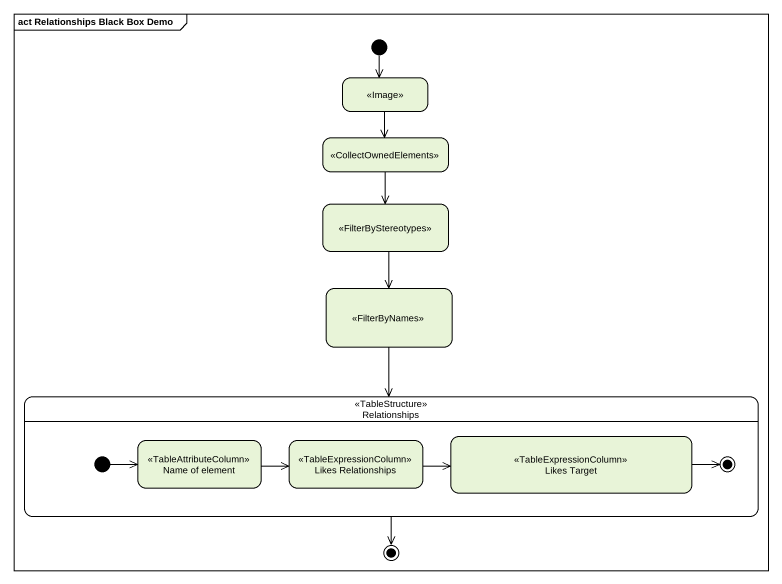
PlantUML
@startuml
mainframe act Relationships Black Box Demo
hide empty description
state " " as state1 <<Image>>
state " " as state2 <<CollectOwnedElements>>
state " " as state3 <<FilterByStereotypes>>
state " " as state4 <<FilterByNames>>
state Relationships <<TableStructure>> {
  state "Name of element" as Name_of_element <<TableAttributeColumn>>
  state "Likes Relationships" as Likes_Relationships <<TableExpressionColumn>>
  state "Likes Target" as Likes_Target <<TableExpressionColumn>>
  Likes_Target -right-> [*]
  [*] -right-> Name_of_element
}
[*] --> state1
state1 --> state2
state2 --> state3
state3 --> state4
state4 --> Relationships
Name_of_element -right-> Likes_Relationships
Likes_Relationships -right-> Likes_Target
Relationships --> [*]
@enduml
